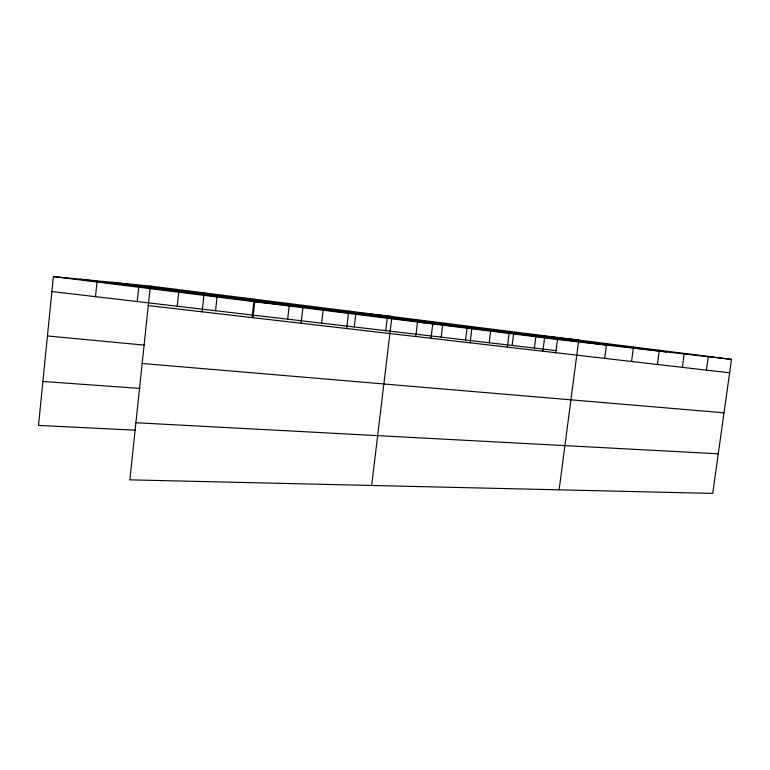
<?xml version="1.0" encoding="UTF-8"?>
<svg xmlns="http://www.w3.org/2000/svg" width="770" height="770" viewBox="0 0 770 770"><rect width="100%" height="100%" fill="white"/><g stroke="black" fill="none" stroke-linecap="round" stroke-linejoin="round"><path stroke-width="1.16" d="M150.343 286.065L129.861 479.845L712.722 493.406L731.5 359.369L150.343 286.065L53.38 276.594L38.5 425.415L135.539 430.209M95.499 296.662L96.991 282.041M137.233 301.542L138.735 287.248M177.216 306.229L178.717 292.234M202.115 311.811L204.175 292.85M215.552 310.714L217.053 297.018M252.069 317.375L253.84 301.599L391.949 316.537L371.679 485.475M252.964 317.692L255.024 299.27M287.672 319.165L289.164 306.008M301.07 323.256L303.13 305.334M321.629 323.14L323.121 310.243M346.654 328.53L348.704 311.08M354.296 326.971L355.788 314.324M385.751 330.657L387.233 318.241M415.762 336.538L417.523 322.024L578.742 340.099L559.116 489.836M431.007 338.28L433.038 321.716M441.181 337.144L442.654 325.161M465.552 340.003L467.024 328.193M470.104 342.804L472.116 326.653M489.191 342.766L490.654 331.148M507.343 347.116L509.345 331.35M512.137 345.461L513.59 334.007M534.399 348.069L535.853 336.779M542.86 351.226L544.852 335.826M555.728 352.958L557.48 339.483L731.5 359.369M604.671 358.377L606.625 343.613M631.535 361.476L633.479 347M657.407 364.47L659.332 350.263M682.345 367.357L684.26 353.411M706.398 370.139L708.304 356.443M135.895 422.73L718.266 453.8M42.899 381.468L139.957 388.417M142.161 363.478L724.012 412.807M47.442 335.961L144.529 345.133M148.283 305.584L729.613 372.824M51.888 291.551L556.036 350.6M112.382 282.359L666.445 351.928M79.926 279.192L607.761 345.23M53.38 276.594L557.48 339.483"/></g></svg>
